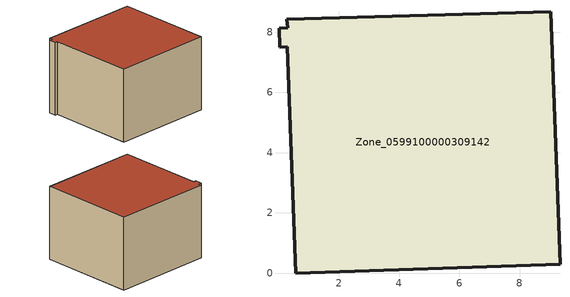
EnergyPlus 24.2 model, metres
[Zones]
Zone_0599100000309142
 floor ground (C_G): 0.03,7.5 0.01,8.14 0.29,8.15 0.27,8.43 9.03,8.68 9.34,0.3 0.56,0 0.28,7.52 z0
 wall outside (C_F): 9.34,0.3 9.03,8.68 0.27,8.43 0.29,8.15 0.01,8.14 0.03,7.5 0.28,7.52 0.56,0 9.34,0.3 z0:6.41
 roof outside (C_R): 0.01,8.14 0.03,7.5 0.28,7.52 0.56,0 9.34,0.3 9.03,8.68 0.27,8.43 0.29,8.15 z6.41
[BUILDING]
Pand.0599100000309142: North Axis=0; Terrain=City; Loads Convergence Tolerance Value=0.04; Temperature Convergence Tolerance Value=0.4; Solar Distribution=FullExterior; Maximum Number of Warmup Days=25; Minimum Number of Warmup Days=1
[Site:Location]
Rotterdam.The.Hague.AP_ZH_NLD Design_Conditions: Latitude=51.96; Longitude=4.45; Time Zone=1; Elevation=-4.5
[SITE:GROUNDTEMPERATURE:BUILDINGSURFACE]
18, 18, 18, 18, 18, 18, 18, 18, 18, 18, 18, 18
[MATERIAL] Thermal Absorptance=0.9; Solar Absorptance=0.7; Visible Absorptance=0.7
Name | Roughness | Thickness | Conductivity | Density | Specific Heat
G.TC.1946 | MediumSmooth | 0.15 | 1 | 540 | 1210
F.TC.1946 | Rough | 0.3 | 0.857143 | 1920 | 840
R.TC.1946 | MediumRough | 0.2 | 0.909091 | 1500 | 1000
[CONSTRUCTION]
C_G: G.TC.1946
C_F: F.TC.1946
C_R: R.TC.1946
[ZONE]
Zone_0599100000309142: Type=1; Multiplier=1; Ceiling Height=Autocalculate; Volume=Autocalculate; Floor Area=autocalculate; Part of Total Floor Area=Yes
[ZONEINFILTRATION:DESIGNFLOWRATE]
Infil_Zone_0599100000309142: Zone or ZoneList or Space or SpaceList=Zone_0599100000309142; Schedule=AlwaysOn; Design Flow Rate Calculation Method=Flow/Area; Flow Rate per Floor Area=0.003; Constant Term Coefficient=1; Temperature Term Coefficient=0; Velocity Term Coefficient=0; Velocity Squared Term Coefficient=0
[HVACTEMPLATE:ZONE:IDEALLOADSAIRSYSTEM]
Zone_0599100000309142: Maximum Heating Supply Air Temperature=50; Minimum Cooling Supply Air Temperature=13; Maximum Heating Supply Air Humidity Ratio=0.0156; Minimum Cooling Supply Air Humidity Ratio=0.0077; Heating Limit=NoLimit; Cooling Limit=NoLimit; Dehumidification Control Type=ConstantSensibleHeatRatio; Cooling Sensible Heat Ratio=0.7; Dehumidification Setpoint=60; Humidification Control Type=None; Humidification Setpoint=30; Outdoor Air Method=None; Outdoor Air Flow Rate per Person=0.00944; Outdoor Air Flow Rate per Zone Floor Area=0; Outdoor Air Flow Rate per Zone=0; Demand Controlled Ventilation Type=None; Outdoor Air Economizer Type=NoEconomizer; Heat Recovery Type=None; Sensible Heat Recovery Effectiveness=0.7; Latent Heat Recovery Effectiveness=0.65
[ZONECONTROL:THERMOSTAT]
ThermostatControl_Zone_0599100000309142: Zone or ZoneList=Zone_0599100000309142; Control Type Schedule=DualSetpointControlType; Control 1=Thermostat_Zone_0599100000309142; Temperature Difference Between Cutout And Setpoint=0
[THERMOSTATSETPOINT:DUALSETPOINT]
Thermostat_Zone_0599100000309142: Heating Setpoint Temperature Schedule=HeatingSetpoint_Zone_0599100000309142; Cooling Setpoint Temperature Schedule=CoolingSetpoint_Zone_0599100000309142
[SCHEDULE:COMPACT]
HeatingSetpoint_Zone_0599100000309142: Through: 12/31, For: AllDays, Until: 24:00, 21
CoolingSetpoint_Zone_0599100000309142: Through: 12/31, For: AllDays, Until: 24:00, 24
DualSetpointControlType: Through: 12/31, For: AllDays, Until: 24:00, 4
AlwaysOn: Through: 12/31, For: AllDays, Until: 24:00, 1
